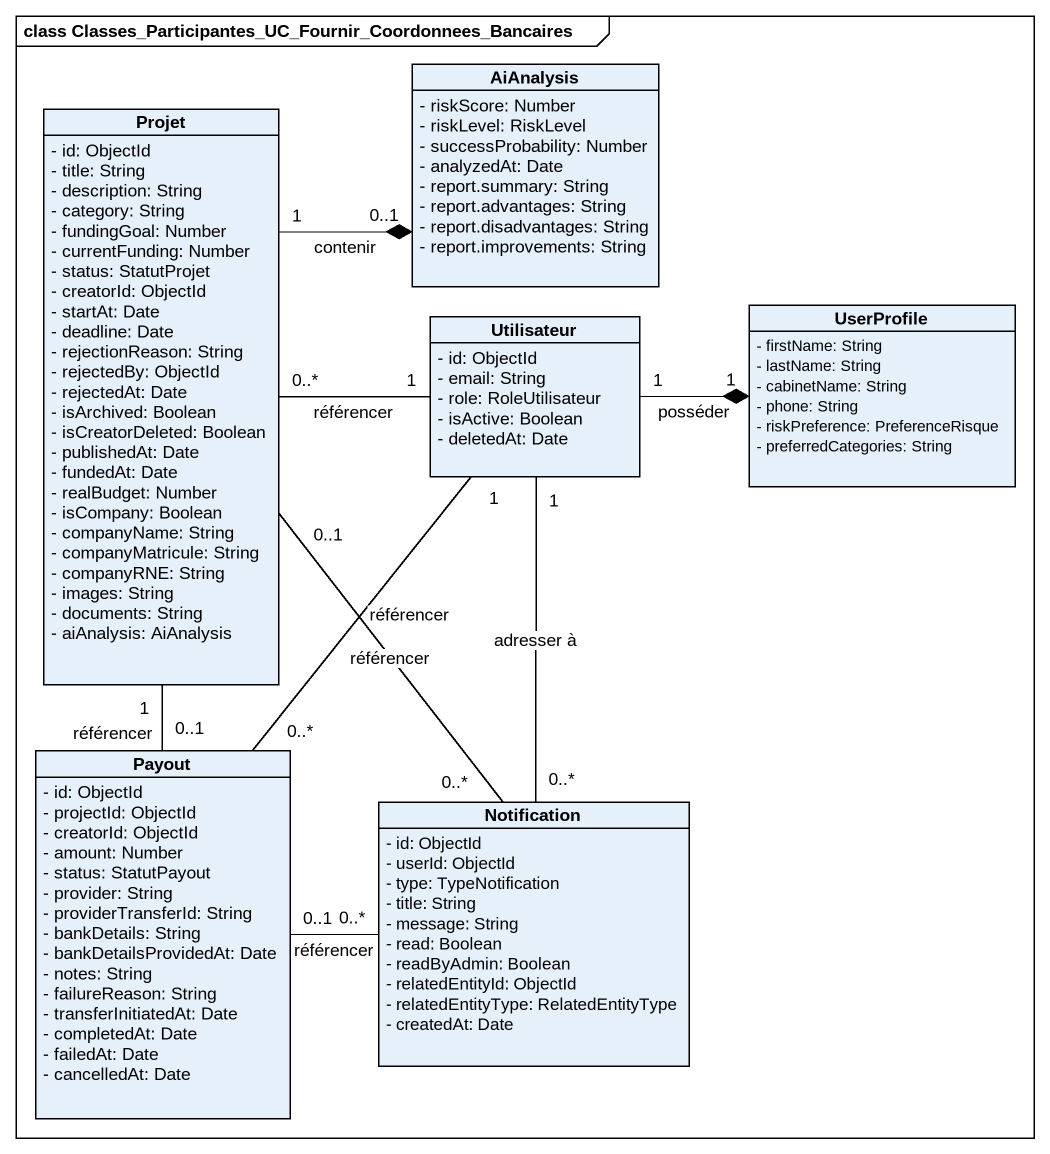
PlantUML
@startuml
mainframe class Classes_Participantes_UC_Fournir_Coordonnees_Bancaires
hide circle
hide empty members
skinparam classAttributeIconSize 0
class AiAnalysis {
  - riskScore: Number
  - riskLevel: RiskLevel
  - successProbability: Number
  - analyzedAt: Date
  - report.summary: String
  - report.advantages: String
  - report.disadvantages: String
  - report.improvements: String
}
class Projet {
  - id: ObjectId
  - title: String
  - description: String
  - category: String
  - fundingGoal: Number
  - currentFunding: Number
  - status: StatutProjet
  - creatorId: ObjectId
  - startAt: Date
  - deadline: Date
  - rejectionReason: String
  - rejectedBy: ObjectId
  - rejectedAt: Date
  - isArchived: Boolean
  - isCreatorDeleted: Boolean
  - publishedAt: Date
  - fundedAt: Date
  - realBudget: Number
  - isCompany: Boolean
  - companyName: String
  - companyMatricule: String
  - companyRNE: String
  - images: String
  - documents: String
  - aiAnalysis: AiAnalysis
}
class Utilisateur {
  - id: ObjectId
  - email: String
  - role: RoleUtilisateur
  - isActive: Boolean
  - deletedAt: Date
}
class UserProfile {
  - firstName: String
  - lastName: String
  - cabinetName: String
  - phone: String
  - riskPreference: PreferenceRisque
  - preferredCategories: String
}
class Payout {
  - id: ObjectId
  - projectId: ObjectId
  - creatorId: ObjectId
  - amount: Number
  - status: StatutPayout
  - provider: String
  - providerTransferId: String
  - bankDetails: String
  - bankDetailsProvidedAt: Date
  - notes: String
  - failureReason: String
  - transferInitiatedAt: Date
  - completedAt: Date
  - failedAt: Date
  - cancelledAt: Date
}
class Notification {
  - id: ObjectId
  - userId: ObjectId
  - type: TypeNotification
  - title: String
  - message: String
  - read: Boolean
  - readByAdmin: Boolean
  - relatedEntityId: ObjectId
  - relatedEntityType: RelatedEntityType
  - createdAt: Date
}
Projet "1" -right-* "0..1" AiAnalysis : contenir
Projet "0..*" -right- "1" Utilisateur : référencer
Utilisateur "1" -right-* "1" UserProfile : posséder
Payout "0..1" -up- "1" Projet : référencer
Payout "0..*" -up- "1" Utilisateur : référencer
Payout "0..1" -right- "0..*" Notification : référencer
Notification "0..*" -up- "0..1" Projet : référencer
Notification "0..*" -up- "1" Utilisateur : adresser à
@enduml
